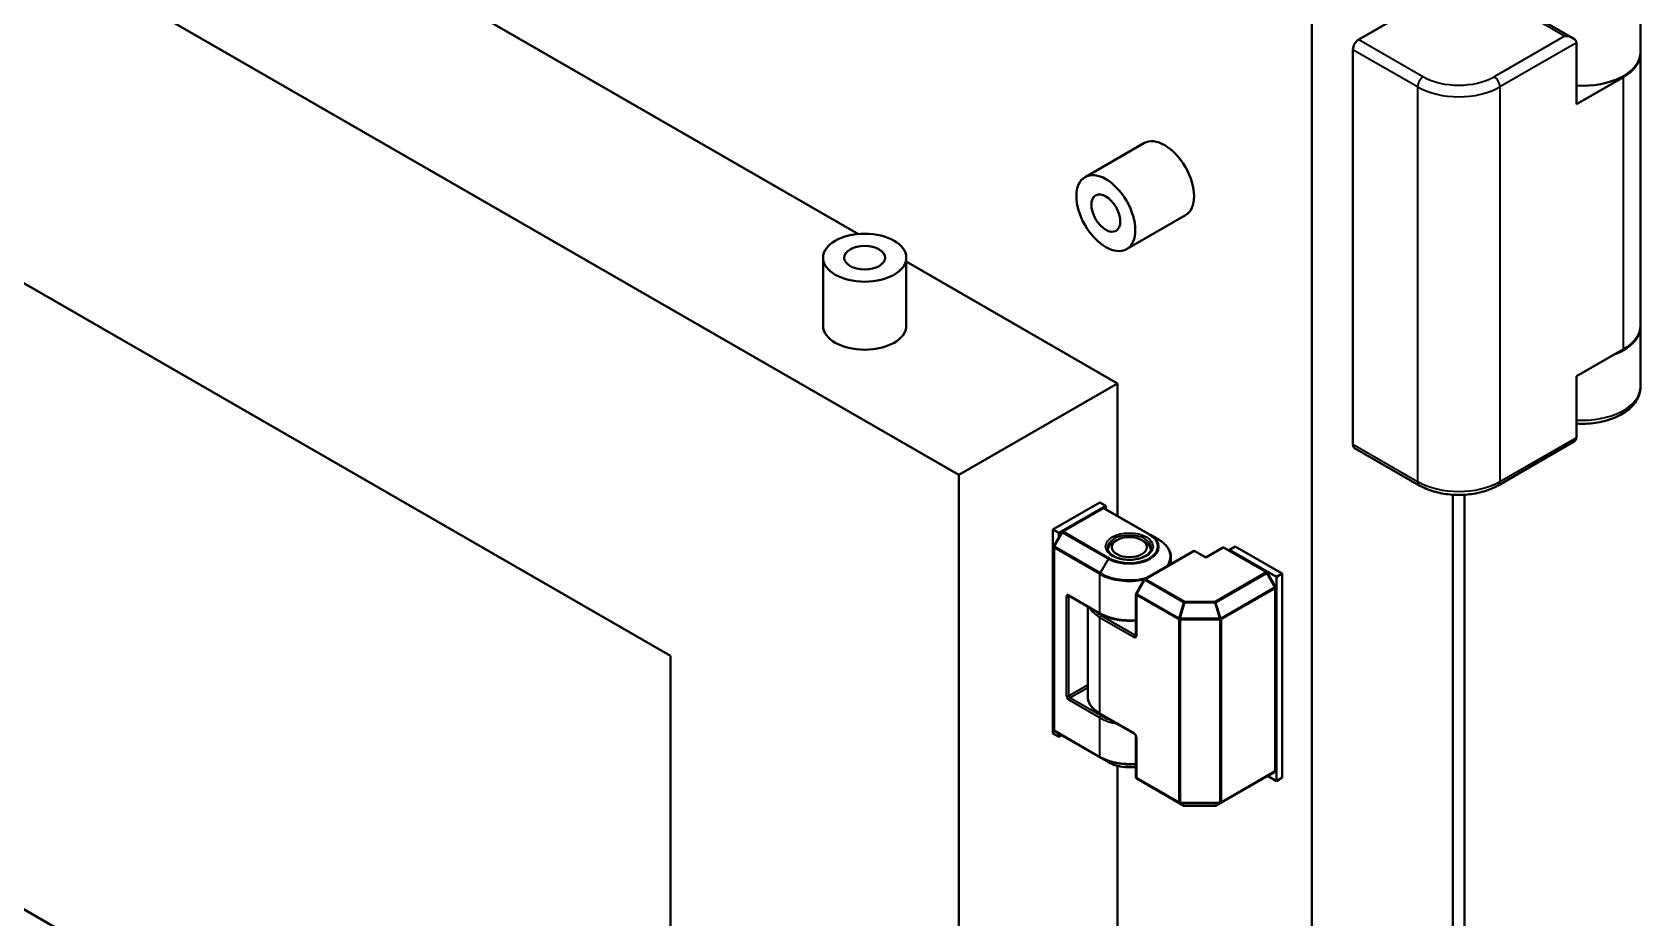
# Model space of a CAD drawing. Header units: millimetres. Extents: x 0 to 3364, y 0 to 2376.
# Drawn here: x 2986.2 to 3082.9, y 1959.2 to 2012.5 of the extents above; entities that cross this region are included whole.
import ezdxf

# ---------------------------------------------------------------- set-up
doc = ezdxf.new("R2010")
doc.units = ezdxf.units.MM
doc.header["$LTSCALE"] = 4
doc.layers.add('가시적인 것(ISO)', color=3, linetype='Continuous', lineweight=40, true_color=0x00ff00)
doc.layers.add('가시적인 좁은 것(ISO)', color=3, linetype='Continuous', lineweight=35, true_color=0x00ff00)

msp = doc.modelspace()

# ---------------------------------------------------------------- linework, layer by layer
at = {"layer": '가시적인 것(ISO)'}
for p, q in [((3041.9314, 1985.8615), (2917.4806, 2057.528)), ((3063.1446, 1904.5172), (3063.1446, 2018.9737)), ((2952.1288, 2016.7279), (3024.6073, 1974.9904)), ((3035.8971, 2000.3307), (3009.6623, 2015.4383)), ((3071.9834, 2015.481), (3065.973, 2012.0199)), ((3078.8464, 2012.1043), (3074.0007, 2014.8948)), ((3082.908, 2011.251), (3082.908, 2014.8687)), ((3065.6195, 2011.4075), (3065.6195, 1987.6986)), ((3079.0545, 2008.1357), (3079.0545, 2011.8147)), ((3082.908, 2011.1897), (3082.908, 1994.8388)), ((3081.8829, 2009.7645), (3079.0545, 2008.1357)), ((3053.0582, 2005.7915), (3049.5226, 2003.7555)), ((3055.5533, 2001.4586), (3052.0178, 1999.4226)), ((3033.7745, 1994.8198), (3033.7745, 1998.9076)), ((3038.7745, 1994.8198), (3038.7745, 1998.9076)), ((3051.4773, 1991.3587), (3038.7745, 1998.6737)), ((3082.908, 1991.1598), (3082.908, 1994.7774)), ((3079.0545, 1991.7848), (3081.8829, 1993.4136)), ((3051.4773, 1991.3587), (3041.9314, 1985.8615)), ((3051.4773, 1983.393), (3051.4773, 1991.3587)), ((3079.0545, 1988.1058), (3079.0545, 1991.7848)), ((3065.7235, 1987.4689), (3069.6126, 1985.2294)), ((3078.8464, 1987.8162), (3074.3543, 1985.2294)), ((3041.9314, 1904.9243), (3041.9314, 1985.8615)), ((3047.5882, 1982.5787), (3050.4167, 1984.2075)), ((3050.7702, 1984.0039), (3050.4167, 1984.2075)), ((3071.6299, 1941.6982), (3071.6299, 1984.6676)), ((3072.337, 1941.6982), (3072.337, 1984.6676)), ((3050.7702, 1984.0039), (3047.9418, 1982.3751)), ((3050.585, 1983.8494), (3048.1687, 1982.458)), ((3053.4425, 1982.2613), (3050.6848, 1983.8494)), ((3050.7702, 1983.8002), (3050.7702, 1984.0039)), ((3047.9418, 1982.3751), (3047.5882, 1982.5787)), ((3047.5882, 1970.3155), (3047.5882, 1982.5787)), ((3047.643, 1981.5745), (3048.132, 1982.4213)), ((3047.9418, 1982.3751), (3047.9418, 1982.0919)), ((3053.4474, 1982.2585), (3053.9382, 1981.9737)), ((3047.6297, 1981.5245), (3047.6297, 1970.5553)), ((3051.4391, 1981.9457), (3051.2616, 1981.8428)), ((3052.9297, 1981.9457), (3053.1072, 1981.8428)), ((3056.0236, 1981.2806), (3053.1184, 1979.6076)), ((3056.6891, 1980.9548), (3056.1234, 1981.2806)), ((3057.7914, 1981.4842), (3056.8721, 1980.9548)), ((3060.4428, 1980.0148), (3057.8912, 1981.4842)), ((3058.1948, 1981.3571), (3058.5484, 1981.5607)), ((3058.1948, 1981.3571), (3058.1948, 1981.3093)), ((3061.0233, 1979.7283), (3058.1948, 1981.3571)), ((3058.5484, 1981.5607), (3061.3768, 1979.9319)), ((3054.6844, 1980.5094), (3054.6844, 1980.9137)), ((3052.5928, 1978.7241), (3053.0817, 1979.5709)), ((3060.9684, 1979.1313), (3060.4795, 1979.9781)), ((3061.0233, 1979.7283), (3061.3768, 1979.9319)), ((3061.0233, 1967.4651), (3061.0233, 1979.7283)), ((3061.3768, 1979.9319), (3061.3768, 1967.6687)), ((3048.5636, 1978.5918), (3050.4375, 1977.5127)), ((3052.5794, 1978.6741), (3052.5794, 1976.2349)), ((3060.9818, 1968.1121), (3060.9818, 1979.0813)), ((2953.7198, 1978.1967), (3024.6073, 1937.3753)), ((3049.6844, 1972.5473), (3049.6844, 1977.9464)), ((3024.6073, 1974.9904), (3024.6073, 1935.7481)), ((3052.4881, 1970.3025), (3050.4375, 1971.4833)), ((3047.9418, 1970.1119), (3047.5882, 1970.3155)), ((3048.1684, 1970.1851), (3047.6795, 1970.4688)), ((3047.9418, 1970.3166), (3047.9418, 1970.1119)), ((3047.9418, 1970.1119), (3048.1188, 1970.2139)), ((3050.9264, 1968.5969), (3048.1687, 1970.1849)), ((3052.5794, 1970.1442), (3052.5794, 1967.705)), ((3051.4773, 1927.7998), (3051.4773, 1968.3803)), ((3060.4428, 1967.7418), (3057.3866, 1965.9818)), ((3060.4431, 1967.7419), (3060.932, 1968.0257)), ((3060.4927, 1967.7707), (3061.0233, 1967.4651)), ((3061.0233, 1967.4651), (3061.3768, 1967.6687)), ((3053.1181, 1967.3347), (3052.6292, 1967.6185)), ((3055.4675, 1965.9818), (3053.1184, 1967.3346)), ((3057.3367, 1965.9684), (3055.5174, 1965.9684))]:
    msp.add_line(p, q, dxfattribs=at)
for centre, start, end in [((3050.6349, 1983.7627), 60.064008, 119.935992), ((3048.2186, 1982.3713), 119.935992, 149.999959), ((3047.7297, 1981.5245), 149.999959, 180), ((3056.0735, 1981.1939), 60.064008, 119.935992), ((3057.8413, 1981.3975), 60.064008, 119.935992), ((3053.1683, 1979.5209), 119.935992, 149.999959), ((3060.3929, 1979.9281), 30.000041, 60.064008), ((3052.6794, 1978.6741), 149.999959, 180), ((3060.8818, 1979.0813), 0, 30.000041), ((3047.7297, 1970.5553), 180, 239.872355), ((3052.6794, 1967.705), 180, 239.872355), ((3060.8818, 1968.1121), 300.127645, 0), ((3055.5174, 1966.0684), 240.064008, 270), ((3057.3367, 1966.0684), 270, 299.935992)]:
    msp.add_arc(centre, 0.1, start, end, dxfattribs=at)
for centre, major_axis, ratio, start_param, end_param in [((3078.3474, 2011.8147), (-0.7071, 0), 0.5780931, 3.1415927, 4.712389), ((3065.973, 2011.6111), (-0.2495, -0.4333), 0.5780931, 3.9250571, 5.4958534), ((3079.408, 2011.251), (3.5, 0), 0.5758617, 4.6112011, 6.2831853), ((3079.408, 2011.1897), (3.5, 0), 0.5758617, 5.4977871, 6.2983969), ((3054.3057, 2003.625), (-1.2476, 2.1665), 0.5780931, 3.1415927, 6.2831853), ((3036.2745, 1994.8198), (2.5, 0), 0.5758617, 3.1415927, 6.2831853), ((3079.408, 1994.7774), (3.5, 0), 0.5758617, 5.2899931, 6.2983969), ((3079.408, 1994.8388), (3.5, 0), 0.5758617, 5.4977871, 6.2831853), ((3078.3474, 1988.1058), (-0.7071, 0), 0.5780931, 2.3542608, 3.1415927), ((3065.973, 1987.9022), (-0.2495, -0.4333), 0.5780931, 5.4958534, 6.2831853), ((3052.1844, 1981.3154), (-1.3, 0), 0.5758617, 5.5016446, 6.2492598), ((3052.1844, 1981.3154), (1.3, 0), 0.5758617, 0.0339256, 0.7815407)]:
    msp.add_ellipse(centre, major_axis=major_axis, ratio=ratio, start_param=start_param, end_param=end_param, dxfattribs=at)
for centre, major_axis, ratio in [((3050.7702, 2001.589), (1.2476, -2.1665), 0.5780931), ((3050.7702, 2001.589), (0.6134, -1.0652), 0.5780931), ((3036.2745, 1998.9076), (-2.5, 0), 0.5758617), ((3036.2745, 1998.9076), (-1.2292, 0), 0.5758617), ((3052.1844, 1981.5198), (-1.05, 0), 0.5758617)]:
    msp.add_ellipse(centre, major_axis=major_axis, ratio=ratio, dxfattribs=at)
for points, knots in [([(3079.0545, 1988.9432), (3079.064, 1988.9426), (3079.0735, 1988.942), (3079.4539, 1988.9203), (3079.8298, 1988.9356), (3080.5578, 1989.0385), (3080.9095, 1989.1262), (3081.5588, 1989.3719), (3081.856, 1989.5304), (3082.3567, 1989.9134), (3082.5629, 1990.1376), (3082.8263, 1990.6149), (3082.8988, 1990.8602), (3082.9078, 1991.1263), (3082.908, 1991.143), (3082.908, 1991.1598)], [3.8192886, 3.8192886, 3.8192886, 3.8192886, 3.8280029, 3.8280029, 4.1677481, 4.1677481, 4.5083377, 4.5083377, 4.8525934, 4.8525934, 5.1901133, 5.1901133, 5.4784166, 5.4784166, 5.4977871, 5.4977871, 5.4977871, 5.4977871]), ([(3069.6126, 1985.2294), (3069.874, 1985.0788), (3070.1672, 1984.9572), (3070.7941, 1984.7732), (3071.1279, 1984.7111), (3071.8095, 1984.6489), (3072.1573, 1984.6489), (3072.839, 1984.7111), (3073.1727, 1984.7732), (3073.7996, 1984.9572), (3074.0929, 1985.0788), (3074.3543, 1985.2294)], [3.1415927, 3.1415927, 3.1415927, 3.1415927, 3.4557519, 3.4557519, 3.7699112, 3.7699112, 4.0840704, 4.0840704, 4.3982297, 4.3982297, 4.712389, 4.712389, 4.712389, 4.712389]), ([(3053.4425, 1982.2613), (3053.4428, 1982.2612), (3053.4431, 1982.261), (3053.4438, 1982.2606), (3053.4441, 1982.2604), (3053.4448, 1982.26), (3053.4451, 1982.2598), (3053.4458, 1982.2594), (3053.4461, 1982.2593), (3053.4468, 1982.2589), (3053.4471, 1982.2587), (3053.4474, 1982.2585)], [3.1415926536, 3.1415926536, 3.1415926536, 3.1415926536, 3.1423632304, 3.1423632304, 3.1431338072, 3.1431338072, 3.143904384, 3.143904384, 3.1446749608, 3.1446749608, 3.1454455376, 3.1454455376, 3.1454455376, 3.1454455376]), ([(3050.8594, 1981.479), (3050.8594, 1981.3971), (3050.886, 1981.3141), (3050.9915, 1981.1619), (3051.0622, 1981.0933), (3051.2391, 1980.9729), (3051.3433, 1980.9205), (3051.5772, 1980.8358), (3051.707, 1980.8035), (3051.9795, 1980.763), (3052.1222, 1980.755), (3052.4051, 1980.7644), (3052.5452, 1980.7819), (3052.8077, 1980.8404), (3052.9299, 1980.8812), (3053.1436, 1980.9805), (3053.2352, 1981.0389), (3053.3801, 1981.1651), (3053.4331, 1981.2328), (3053.4955, 1981.3601), (3053.5094, 1981.4197), (3053.5094, 1981.479)], [5.4977871, 5.4977871, 5.4977871, 5.4977871, 5.8773572, 5.8773572, 6.1999926, 6.1999926, 6.5073368, 6.5073368, 6.8158631, 6.8158631, 7.1264635, 7.1264635, 7.4376143, 7.4376143, 7.7475737, 7.7475737, 8.0552148, 8.0552148, 8.3644828, 8.3644828, 8.6393798, 8.6393798, 8.6393798, 8.6393798]), ([(3054.6844, 1980.9137), (3054.6844, 1980.9947), (3054.6734, 1981.0758), (3054.6299, 1981.2347), (3054.5975, 1981.3125), (3054.5131, 1981.4628), (3054.4612, 1981.5353), (3054.3397, 1981.6734), (3054.2701, 1981.739), (3054.1154, 1981.8625), (3054.0302, 1981.9203), (3053.9382, 1981.9737)], [2.35619449, 2.35619449, 2.35619449, 2.35619449, 2.51250355, 2.51250355, 2.6688126, 2.6688126, 2.82512166, 2.82512166, 2.98143071, 2.98143071, 3.13773977, 3.13773977, 3.13773977, 3.13773977]), ([(3056.6891, 1980.9548), (3056.6937, 1980.9522), (3056.6995, 1980.9494), (3056.7139, 1980.944), (3056.7225, 1980.9414), (3056.742, 1980.9373), (3056.7529, 1980.9357), (3056.7757, 1980.9342), (3056.7877, 1980.9343), (3056.8108, 1980.936), (3056.8221, 1980.9377), (3056.8421, 1980.9423), (3056.851, 1980.9452), (3056.8638, 1980.9504), (3056.8684, 1980.9527), (3056.8721, 1980.9548)], [1.5707963, 1.5707963, 1.5707963, 1.5707963, 1.7772901, 1.7772901, 2.0006727, 2.0006727, 2.2397467, 2.2397467, 2.4877932, 2.4877932, 2.7355384, 2.7355384, 2.97324, 2.97324, 3.1415927, 3.1415927, 3.1415927, 3.1415927]), ([(3048.5497, 1978.5977), (3048.5498, 1978.5976), (3048.5499, 1978.5976), (3048.551, 1978.5974), (3048.5526, 1978.597), (3048.5572, 1978.5952), (3048.5602, 1978.5938), (3048.5636, 1978.5918)], [4.33310665, 4.33310665, 4.33310665, 4.33310665, 4.3990032, 4.3990032, 4.55569609, 4.55569609, 4.71238898, 4.71238898, 4.71238898, 4.71238898]), ([(3050.4375, 1977.5127), (3050.6305, 1977.4016), (3050.8533, 1977.3098), (3051.3355, 1977.1727), (3051.5947, 1977.1273), (3052.0984, 1977.0887), (3052.3416, 1977.0907), (3052.5794, 1977.113)], [0, 0, 0, 0, 0.32680869, 0.32680869, 0.65285733, 0.65285733, 0.9467814, 0.9467814, 0.9467814, 0.9467814]), ([(3052.5794, 1976.2349), (3052.5794, 1976.2309), (3052.5791, 1976.2275), (3052.5784, 1976.2225), (3052.5779, 1976.2209), (3052.5776, 1976.2198), (3052.5775, 1976.2197), (3052.5775, 1976.2197)], [3.14159265, 3.14159265, 3.14159265, 3.14159265, 3.29905903, 3.29905903, 3.4565254, 3.4565254, 3.5247424, 3.5247424, 3.5247424, 3.5247424]), ([(3049.6844, 1972.5473), (3049.6844, 1972.4658), (3049.6956, 1972.3844), (3049.7395, 1972.2247), (3049.7722, 1972.1465), (3049.8574, 1971.9956), (3049.9098, 1971.9228), (3050.0324, 1971.7843), (3050.1026, 1971.7184), (3050.2587, 1971.5947), (3050.3447, 1971.5368), (3050.4375, 1971.4833)], [0.78539816, 0.78539816, 0.78539816, 0.78539816, 0.9424778, 0.9424778, 1.09955743, 1.09955743, 1.25663706, 1.25663706, 1.41371669, 1.41371669, 1.57079633, 1.57079633, 1.57079633, 1.57079633]), ([(3052.5794, 1970.1442), (3052.5794, 1970.1495), (3052.5789, 1970.156), (3052.5764, 1970.1712), (3052.5743, 1970.1799), (3052.5682, 1970.1989), (3052.564, 1970.2091), (3052.554, 1970.2296), (3052.5479, 1970.2399), (3052.5349, 1970.2591), (3052.5278, 1970.2679), (3052.5138, 1970.2829), (3052.5069, 1970.2891), (3052.496, 1970.2975), (3052.4918, 1970.3003), (3052.4881, 1970.3025)], [3.1415927, 3.1415927, 3.1415927, 3.1415927, 3.3485711, 3.3485711, 3.5722397, 3.5722397, 3.8114088, 3.8114088, 4.0593907, 4.0593907, 4.3069641, 4.3069641, 4.5444705, 4.5444705, 4.712389, 4.712389, 4.712389, 4.712389]), ([(3050.9264, 1968.5969), (3051.0611, 1968.5193), (3051.2152, 1968.4551), (3051.5484, 1968.3575), (3051.7274, 1968.3242), (3052.0941, 1968.2911), (3052.2816, 1968.2913), (3052.5032, 1968.3118), (3052.5414, 1968.3161), (3052.5794, 1968.3211)], [6.2831853, 6.2831853, 6.2831853, 6.2831853, 6.5981151, 6.5981151, 6.913045, 6.913045, 7.2279748, 7.2279748, 7.293997, 7.293997, 7.293997, 7.293997])]:
    msp.add_open_spline(points, degree=3, knots=knots, dxfattribs=at)
at = {"layer": '가시적인 좁은 것(ISO)'}
for p, q in [((3078.3474, 2012.2235), (3073.7512, 2014.8702)), ((3078.3474, 2012.2235), (3074.1047, 2009.7803)), ((3069.5085, 2009.1679), (3065.6195, 2011.4075)), ((3065.973, 2012.0199), (3069.8621, 2009.7803)), ((3079.0545, 2011.8147), (3074.4583, 2009.1679)), ((3081.8829, 1993.4136), (3081.8829, 2009.7645)), ((3069.5085, 2009.1679), (3069.5085, 1985.4591)), ((3074.4583, 2009.1679), (3074.4583, 1985.4591)), ((3074.4583, 1985.4591), (3079.0545, 1988.1058)), ((3065.6195, 1987.6986), (3069.5085, 1985.4591)), ((3050.6349, 1983.8445), (3048.2186, 1982.4531)), ((3053.3926, 1982.2564), (3050.6349, 1983.8445)), ((3047.6797, 1981.5535), (3048.1686, 1982.4003)), ((3048.1686, 1982.4003), (3050.9263, 1980.8122)), ((3048.2186, 1982.4531), (3050.9763, 1980.865)), ((3050.4167, 1979.8957), (3047.6589, 1981.4838)), ((3047.6589, 1981.4838), (3047.6589, 1970.5146)), ((3050.4374, 1979.9654), (3047.6797, 1981.5535)), ((3056.0735, 1981.2757), (3053.1683, 1979.6027)), ((3056.6392, 1980.9499), (3056.0735, 1981.2757)), ((3057.8413, 1981.4793), (3056.922, 1980.9499)), ((3060.3929, 1980.0099), (3057.8413, 1981.4793)), ((3050.9263, 1980.8122), (3050.4374, 1979.9654)), ((3050.4167, 1977.5587), (3050.4167, 1979.8957)), ((3052.6294, 1978.7031), (3053.1183, 1979.5499)), ((3053.1183, 1979.5499), (3055.4674, 1978.1972)), ((3053.1683, 1979.6027), (3055.5174, 1978.2499)), ((3057.3367, 1978.2499), (3060.3929, 1980.0099)), ((3057.3867, 1978.1972), (3060.4429, 1979.9571)), ((3060.9318, 1979.1103), (3060.4429, 1979.9571)), ((3048.4014, 1972.5876), (3048.4014, 1978.5557)), ((3048.5428, 1978.6377), (3050.4167, 1977.5587)), ((3048.5428, 1978.5557), (3048.5846, 1978.5797)), ((3048.5428, 1972.5876), (3048.5428, 1978.5557)), ((3055.1603, 1977.164), (3052.6087, 1978.6334)), ((3052.6087, 1978.6334), (3052.6087, 1976.1942)), ((3055.181, 1977.2337), (3052.6294, 1978.7031)), ((3060.9318, 1979.1103), (3057.6731, 1977.2337)), ((3060.9525, 1979.0406), (3057.6938, 1977.164)), ((3060.9525, 1968.0714), (3060.9525, 1979.0406)), ((3050.4874, 1977.4154), (3052.538, 1976.2346)), ((3055.181, 1977.2337), (3055.4674, 1978.1972)), ((3055.231, 1977.2218), (3055.5174, 1978.1852)), ((3055.5174, 1978.2499), (3057.3367, 1978.2499)), ((3055.5174, 1978.2499), (3055.5174, 1978.1852)), ((3055.5174, 1978.1852), (3057.3367, 1978.1852)), ((3057.3367, 1978.1852), (3057.3367, 1978.2499)), ((3057.6231, 1977.2218), (3057.3367, 1978.1852)), ((3057.6731, 1977.2337), (3057.3867, 1978.1972)), ((3050.4167, 1977.293), (3052.4673, 1976.1121)), ((3050.4167, 1971.5293), (3050.4167, 1977.293)), ((3055.1603, 1977.164), (3055.1603, 1966.1948)), ((3057.6231, 1977.2218), (3055.231, 1977.2218)), ((3055.231, 1977.1471), (3055.231, 1977.2218)), ((3057.6231, 1977.1471), (3055.231, 1977.1471)), ((3055.231, 1977.1471), (3055.231, 1966.178)), ((3057.6231, 1977.2218), (3057.6231, 1977.1471)), ((3057.6231, 1977.1471), (3057.6231, 1966.178)), ((3057.6938, 1977.164), (3057.6938, 1966.1948)), ((3052.538, 1976.2346), (3052.5794, 1976.2584)), ((3048.5428, 1972.5876), (3049.6844, 1973.245)), ((3048.6135, 1972.4651), (3049.6844, 1973.0818)), ((3050.4167, 1971.2636), (3048.5428, 1972.3426)), ((3050.4874, 1971.386), (3048.6135, 1972.4651)), ((3052.4673, 1970.3484), (3050.4167, 1971.5293)), ((3050.4167, 1968.9265), (3050.4167, 1971.2636)), ((3047.6589, 1970.5146), (3050.4167, 1968.9265)), ((3048.1686, 1970.185), (3047.6797, 1970.4687)), ((3047.6797, 1970.4687), (3050.4374, 1968.8807)), ((3050.9263, 1968.5969), (3048.1686, 1970.185)), ((3052.6087, 1970.1035), (3052.6087, 1967.6642)), ((3050.9263, 1968.5969), (3050.4374, 1968.8807)), ((3055.1603, 1966.1948), (3052.6087, 1967.6642)), ((3060.4429, 1967.7418), (3057.3867, 1965.9818)), ((3057.6731, 1966.149), (3060.9318, 1968.0255)), ((3057.6938, 1966.1948), (3060.9525, 1968.0714)), ((3060.4429, 1967.7418), (3060.9318, 1968.0255)), ((3053.1183, 1967.3346), (3052.6294, 1967.6184)), ((3055.181, 1966.149), (3052.6294, 1967.6184)), ((3055.4674, 1965.9818), (3053.1183, 1967.3346)), ((3055.181, 1966.149), (3055.4674, 1965.9818)), ((3055.231, 1966.178), (3057.6231, 1966.178)), ((3055.231, 1966.137), (3055.231, 1966.178)), ((3055.231, 1966.137), (3055.5174, 1965.9699)), ((3055.231, 1966.137), (3057.6231, 1966.137)), ((3057.3367, 1965.9699), (3055.5174, 1965.9699)), ((3055.5174, 1965.9699), (3055.5174, 1965.9684)), ((3057.6231, 1966.137), (3057.3367, 1965.9699)), ((3057.3367, 1965.9699), (3057.3367, 1965.9684)), ((3057.6731, 1966.149), (3057.3867, 1965.9818)), ((3057.6231, 1966.178), (3057.6231, 1966.137))]:
    msp.add_line(p, q, dxfattribs=at)
for centre, major_axis, ratio, start_param, end_param in [((3069.8621, 2009.3715), (-0.2495, -0.4333), 0.5780931, 3.9250571, 5.4958534), ((3071.9834, 2011.0019), (-3, 0), 0.5758617, 0.7853982, 2.3561945), ((3074.1047, 2009.3715), (0.2495, -0.4333), 0.5780931, 0.7873319, 2.3581282), ((3071.9834, 2010.5931), (-3.5, 0), 0.5758617, 0.7853982, 2.3561945), ((3079.408, 1991.1598), (3.5, 0), 0.5758617, 4.6112011, 6.2831853), ((3069.8621, 1985.6626), (-0.2495, -0.4333), 0.5780931, 5.4958534, 6.2831853), ((3071.9834, 1986.8842), (3.5, 0), 0.5758617, 3.9269908, 5.4977871), ((3074.1047, 1985.6626), (0.2495, -0.4333), 0.5780931, 0, 0.7873319), ((3050.6349, 1983.7627), (-0.0499, 0.0867), 0.5780931, 5.4997209, 6.2831853), ((3050.6349, 1983.7627), (0.0499, 0.0867), 0.5780931, 0, 0.7834647), ((3048.2186, 1982.3713), (-0.0866, 0.05), 0.0015778, 5.3287806, 6.2831868), ((3048.2186, 1982.3713), (0.0499, 0.0867), 0.5780931, 0.7834642, 1.5688624), ((3048.2186, 1982.3713), (-0.0499, 0.0867), 0.5780931, 5.4997209, 6.2831853), ((3052.1844, 1981.479), (-1.325, 0), 0.5758617, 3.1415927, 6.2831853), ((3052.1844, 1981.5368), (1.7793, 0), 0.5758617, 3.9269908, 7.0647306), ((3052.1844, 1981.5607), (1.7086, 0), 0.5758617, 3.9269908, 7.0685835), ((3053.3926, 1982.1747), (0.0499, 0.0867), 0.5780931, 0, 0.783469), ((3047.7297, 1981.5245), (-0.1, 0), 0.5758617, 0, 0.7853982), ((3047.7297, 1981.5245), (-0.0866, 0.05), 0.0015778, 5.3287797, 6.2831853), ((3047.7297, 1981.5245), (0.0499, 0.0867), 0.5780931, 1.5688629, 2.3542608), ((3052.1844, 1980.9715), (2.4707, 0), 0.5758617, 5.8305356, 7.0647306), ((3056.0735, 1981.1939), (-0.0499, 0.0867), 0.5780931, 5.4997209, 6.2831853), ((3056.0735, 1981.1939), (0.0499, 0.0867), 0.5780931, 0, 0.7834645), ((3057.8413, 1981.3975), (-0.0499, 0.0867), 0.5780931, 5.4997209, 6.2831853), ((3057.8413, 1981.3975), (0.0499, 0.0867), 0.5780931, 0, 0.7834645), ((3050.9763, 1980.7832), (-0.0499, -0.0867), 0.5780931, 3.9250586, 4.7104565), ((3052.1844, 1980.9137), (2.5, 0), 0.5758617, 5.9355998, 6.2831853), ((3056.6392, 1980.8682), (0.0499, 0.0867), 0.5780931, 0, 0.7834645), ((3056.7806, 1981.0314), (0.2, 0), 0.5758617, 3.9269908, 5.4977871), ((3056.922, 1980.8682), (-0.0499, 0.0867), 0.5780931, 5.4997209, 6.2831853), ((3050.4874, 1979.9364), (0.0499, 0.0867), 0.5780931, 1.5688672, 2.3542671), ((3052.1844, 1980.9137), (-2.5, 0), 0.5758617, 0.7853982, 1.9376237), ((3052.1844, 1980.9715), (-2.4707, 0), 0.5758617, 0.7853982, 2.023446), ((3053.1683, 1979.5209), (-0.0866, 0.05), 0.0015778, 5.3287724, 6.2831744), ((3053.1683, 1979.5209), (0.0499, 0.0867), 0.5780931, 0.7834645, 1.5688626), ((3053.1683, 1979.5209), (-0.0499, 0.0867), 0.5780931, 5.4997209, 6.2831853), ((3060.3929, 1979.9281), (0.0499, 0.0867), 0.5780931, 0, 0.7834645), ((3060.3929, 1979.9281), (-0.0499, 0.0867), 0.5780931, 4.7143227, 5.4997209), ((3060.3929, 1979.9281), (0.0866, 0.05), 0.0015778, 0, 0.9544056), ((3048.5428, 1978.4742), (-0.0998, 0.1733), 0.5780931, 5.4997209, 7.0705172), ((3048.4721, 1978.5964), (0.1, 0), 0.5758617, 3.9269908, 5.4977871), ((3048.6135, 1978.6785), (-0.0499, -0.0867), 0.5780931, 5.4958534, 6.2831853), ((3048.6135, 1978.515), (-0.0499, 0.0867), 0.5780931, 0.1664309, 0.7873319), ((3052.6794, 1978.6741), (-0.1, 0), 0.5758617, 0, 0.7853982), ((3052.6794, 1978.6741), (-0.0866, 0.05), 0.0015778, 5.3287797, 6.2831853), ((3052.6794, 1978.6741), (0.0499, 0.0867), 0.5780931, 1.5688626, 2.3542608), ((3060.8818, 1979.0813), (0.0866, 0.05), 0.0015778, 0, 0.9544056), ((3060.8818, 1979.0813), (-0.0499, 0.0867), 0.5780931, 3.9289245, 4.7143227), ((3060.8818, 1979.0813), (0.1, 0), 0.5758617, 5.4977871, 6.2831853), ((3052.1844, 1978.311), (-2.5, 0), 0.5758617, 0.3036245, 0.7853982), ((3052.1844, 1978.3927), (2.4, 0), 0.5758617, 3.661358, 3.9269908), ((3052.1844, 1978.5767), (2.5, 0), 0.5758617, 3.9269908, 4.8710436), ((3050.4874, 1977.5994), (-0.0499, -0.0867), 0.5780931, 5.4958534, 6.2831853), ((3050.4874, 1977.3337), (-0.0499, -0.0867), 0.5780931, 3.9250571, 5.4958534), ((3055.5174, 1978.1681), (-0.0499, -0.0867), 0.5780931, 3.9250571, 4.7104553), ((3055.5174, 1978.1681), (0.0959, -0.0285), 0.1640073, 1.6195116, 2.16754), ((3057.3367, 1978.1681), (-0.0499, 0.0867), 0.5780931, 4.7143227, 5.4997209), ((3057.3367, 1978.1681), (0.0959, 0.0285), 0.1640073, 0.9740526, 1.522081), ((3055.231, 1977.2047), (0.0499, 0.0867), 0.5780931, 1.5688626, 2.3542608), ((3055.231, 1977.2047), (-0.1, 0), 0.5758617, 0.7853982, 1.5707963), ((3055.231, 1977.2047), (0.0959, -0.0285), 0.1640073, 1.6195116, 2.16754), ((3057.6231, 1977.2047), (0.0959, 0.0285), 0.1640073, 0.9740526, 1.522081), ((3057.6231, 1977.2047), (-0.1, 0), 0.5758617, 1.5707963, 2.3561945), ((3057.6231, 1977.2047), (0.0499, -0.0867), 0.5780931, 0.7873319, 1.57273), ((3052.538, 1976.1528), (-0.0499, -0.0867), 0.5780931, 3.9250571, 5.4958534), ((3052.4673, 1976.2756), (0.0998, -0.1733), 0.5780931, 5.4997209, 7.0705172), ((3052.538, 1976.3163), (0.0499, -0.0867), 0.5780931, 5.4997209, 6.1167544), ((3052.6794, 1976.2349), (-0.1, 0), 0.5758617, 0, 0.7853982), ((3048.5428, 1972.5061), (0.0998, -0.1733), 0.5780931, 3.9289245, 5.4997209), ((3048.4721, 1972.6283), (-0.1, 0), 0.5758617, 0.7853982, 2.3561945), ((3048.6135, 1972.5469), (-0.0499, 0.0867), 0.5780931, 0.7873319, 2.3581282), ((3052.1844, 1972.5473), (-2.5, 0), 0.5758617, 0, 0.7853982), ((3048.6135, 1972.3834), (0.0499, 0.0867), 0.5780931, 0.7834645, 2.3542608), ((3050.4874, 1971.57), (-0.0499, -0.0867), 0.5780931, 5.4958534, 6.2831853), ((3047.7297, 1970.5553), (-0.1, 0), 0.5758617, 0, 0.7853982), ((3050.4874, 1971.3043), (0.0499, 0.0867), 0.5780931, 0.7834645, 2.3542608), ((3052.1844, 1972.2816), (-2.5, 0), 0.5758617, 0.7853982, 1.2671718), ((3052.1844, 1972.3633), (-2.4, 0), 0.5758617, 0.7853982, 1.051031), ((3047.7297, 1970.5553), (-0.0499, -0.0867), 0.5780931, 5.4958534, 6.2812513), ((3047.7297, 1970.5553), (-0.0502, -0.0865), 0.8159693, 0, 0.0027294), ((3052.4673, 1970.1849), (-0.0998, 0.1733), 0.5780931, 3.9289245, 5.4997209), ((3052.538, 1970.3891), (-0.0499, -0.0867), 0.5780931, 5.4958534, 6.2831853), ((3052.6794, 1970.1442), (-0.1, 0), 0.5758617, 0, 0.7853982), ((3050.4874, 1968.9673), (-0.0499, -0.0867), 0.5780931, 5.4958555, 6.281253), ((3052.1844, 1969.9445), (2.5, 0), 0.5758617, 3.9269908, 4.8710436), ((3052.1844, 1969.8867), (2.4707, 0), 0.5758617, 3.9269908, 4.8729407), ((3052.1844, 1969.3215), (-1.7793, 0), 0.5758617, 0.7853982, 1.7946457), ((3052.6794, 1967.705), (-0.1, 0), 0.5758617, 0, 0.7853982), ((3052.6794, 1967.705), (-0.0499, -0.0867), 0.5780931, 5.4958534, 6.2812516), ((3060.8818, 1968.1121), (0.0499, -0.0867), 0.5780931, 0.0019337, 0.7873319), ((3060.8818, 1968.1121), (0.0502, -0.0865), 0.8159693, 6.2804559, 6.2831853), ((3060.8818, 1968.1121), (0.1, 0), 0.5758617, 5.4977871, 6.2831853), ((3052.6794, 1967.705), (-0.0502, -0.0865), 0.8159693, 0, 0.0027294), ((3055.231, 1966.2356), (0.1, 0), 0.5758617, 3.9269908, 4.712389), ((3055.231, 1966.2356), (-0.0499, -0.0867), 0.5780931, 5.4958534, 6.2812516), ((3055.231, 1966.2356), (-0.0504, -0.0864), 0.9455649, 0.0048485, 0.5528769), ((3055.5174, 1966.0684), (-0.0504, -0.0864), 0.9455649, 0.0048485, 0.5528769), ((3055.5174, 1966.0684), (-0.0499, -0.0867), 0.5780931, 6.2812516, 6.2831853), ((3057.3367, 1966.0684), (0.0504, -0.0864), 0.9455649, 5.7303084, 6.2783368), ((3057.3367, 1966.0684), (0.0499, -0.0867), 0.5780931, 0, 0.0019337), ((3057.6231, 1966.2356), (0.1, 0), 0.5758617, 4.712389, 5.4977871), ((3057.6231, 1966.2356), (0.0504, -0.0864), 0.9455649, 5.7303084, 6.2783368), ((3057.6231, 1966.2356), (0.0499, -0.0867), 0.5780931, 0.0019337, 0.7873319)]:
    msp.add_ellipse(centre, major_axis=major_axis, ratio=ratio, start_param=start_param, end_param=end_param, dxfattribs=at)
msp.add_ellipse((3052.1844, 1981.5607), major_axis=(1.425, 0), ratio=0.5758617, dxfattribs=at)

doc.saveas('drawing.dxf')
